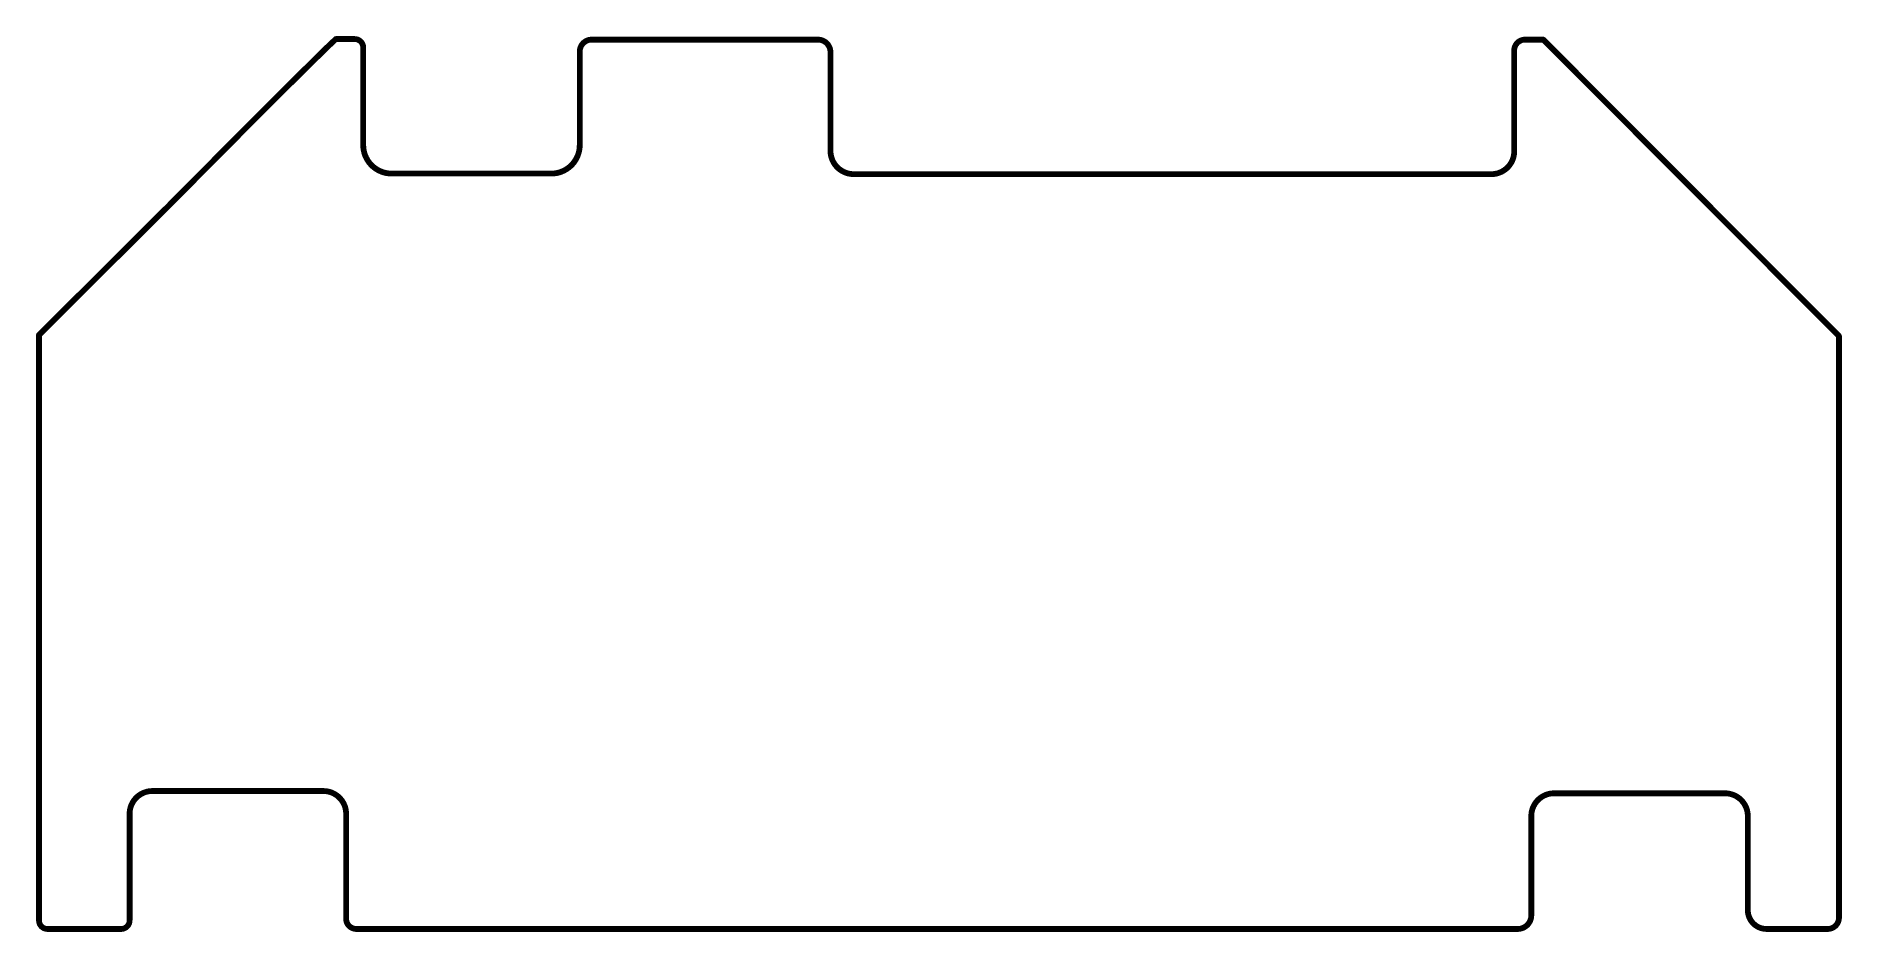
# Model space of a CAD drawing. Header units: millimetres. Extents: x 102.7 to 181.9, y 28.7 to 68.
import ezdxf

# ---------------------------------------------------------------- set-up
doc = ezdxf.new("R2010")
doc.units = ezdxf.units.MM
doc.layers.add('Mechanical25', color=56, linetype='Continuous')

msp = doc.modelspace()

# ---------------------------------------------------------------- linework, layer by layer
at = {"layer": 'Mechanical25', "const_width": 0.254}
for points in [[(113.525, 65.55), (115.425, 67.425)], [(115.425, 67.425), (115.85, 67.825)], [(115.85, 67.825), (116.675, 67.825)], [(117.05, 63.425), (117.05, 67.45)], [(126.55, 65.75), (126.55, 67.275)], [(127.075, 67.8), (134.4, 67.8)], [(134.4, 67.8), (137, 67.8)], [(137.55, 63.425), (137.55, 67.25)], [(167.55, 67), (167.55, 67.325)], [(168.025, 67.8), (168.825, 67.8)], [(168.825, 67.8), (181.8, 54.8)], [(167.55, 63.7), (167.55, 67)], [(126.55, 63.6), (126.55, 65.75)], [(112.05, 64.075), (113.525, 65.55)], [(108.5, 60.5), (112.05, 64.075)], [(117.05, 63.175), (117.05, 63.425)], [(126.55, 63.175), (126.55, 63.6)], [(137.55, 62.925), (137.55, 63.425)], [(167.55, 63.15), (167.55, 63.7)], [(167.55, 62.9), (167.55, 63.15)], [(118.3, 61.925), (125.3, 61.925)], [(138.575, 61.9), (166.55, 61.9)], [(102.825, 54.85), (108.5, 60.5)], [(102.825, 29.35), (102.825, 54.85)], [(181.8, 54.475), (181.8, 54.8)], [(181.8, 30.125), (181.8, 54.475)], [(107.8, 34.85), (108.4, 34.85)], [(108.4, 34.85), (113.35, 34.85)], [(113.3, 34.85), (113.35, 34.85)], [(113.3, 34.85), (115.3, 34.85)], [(169.3, 34.75), (176.8, 34.75)], [(106.8, 33.25), (106.8, 33.85)], [(106.8, 29.175), (106.8, 33.25)], [(116.3, 33.175), (116.3, 33.85)], [(116.3, 29.25), (116.3, 33.175)], [(168.3, 33.125), (168.3, 33.75)], [(177.8, 33.35), (177.8, 33.75)], [(177.8, 29.625), (177.8, 33.35)], [(168.3, 29.4), (168.3, 33.125)], [(181.8, 29.3), (181.8, 30.125)], [(102.825, 29.175), (102.825, 29.35)], [(103.2, 28.8), (106.425, 28.8)], [(116.75, 28.8), (167.7, 28.8)], [(178.625, 28.8), (181.3, 28.8)]]:
    msp.add_lwpolyline(points, dxfattribs=at)
at = {"layer": 'Mechanical25', "const_width": 0.127}
for points in [[(115.361, 67.425, 1), (115.488, 67.425, 1)], [(115.361, 67.425, 1), (115.488, 67.425, 1)], [(115.786, 67.825, 1), (115.913, 67.825, 1)], [(115.786, 67.825, 1), (115.913, 67.825, 1)], [(116.611, 67.825, 1), (116.738, 67.825, 1)], [(116.611, 67.825, 1), (116.738, 67.825, 1)], [(116.986, 67.45, 1), (117.113, 67.45, 1)], [(116.986, 67.45, 1), (117.113, 67.45, 1)], [(126.486, 67.275, 1), (126.613, 67.275, 1)], [(126.486, 67.275, 1), (126.613, 67.275, 1)], [(127.011, 67.8, 1), (127.138, 67.8, 1)], [(127.011, 67.8, 1), (127.138, 67.8, 1)], [(134.336, 67.8, 1), (134.463, 67.8, 1)], [(134.336, 67.8, 1), (134.463, 67.8, 1)], [(136.936, 67.8, 1), (137.063, 67.8, 1)], [(136.936, 67.8, 1), (137.063, 67.8, 1)], [(137.486, 67.25, 1), (137.613, 67.25, 1)], [(137.486, 67.25, 1), (137.613, 67.25, 1)], [(167.486, 67.325, 1), (167.613, 67.325, 1)], [(167.486, 67.325, 1), (167.613, 67.325, 1)], [(167.961, 67.8, 1), (168.088, 67.8, 1)], [(167.961, 67.8, 1), (168.088, 67.8, 1)], [(168.761, 67.8, 1), (168.888, 67.8, 1)], [(168.761, 67.8, 1), (168.888, 67.8, 1)], [(167.486, 67, 1), (167.613, 67, 1)], [(167.486, 67, 1), (167.613, 67, 1)], [(126.486, 65.75, 1), (126.613, 65.75, 1)], [(126.486, 65.75, 1), (126.613, 65.75, 1)], [(113.461, 65.55, 1), (113.588, 65.55, 1)], [(113.461, 65.55, 1), (113.588, 65.55, 1)], [(111.986, 64.075, 1), (112.113, 64.075, 1)], [(111.986, 64.075, 1), (112.113, 64.075, 1)], [(116.986, 63.425, 1), (117.113, 63.425, 1)], [(116.986, 63.425, 1), (117.113, 63.425, 1)], [(126.486, 63.6, 1), (126.613, 63.6, 1)], [(126.486, 63.6, 1), (126.613, 63.6, 1)], [(137.486, 63.425, 1), (137.613, 63.425, 1)], [(137.486, 63.425, 1), (137.613, 63.425, 1)], [(167.486, 63.7, 1), (167.613, 63.7, 1)], [(167.486, 63.7, 1), (167.613, 63.7, 1)], [(116.986, 63.175, 1), (117.113, 63.175, 1)], [(116.986, 63.175, 1), (117.113, 63.175, 1)], [(126.486, 63.175, 1), (126.613, 63.175, 1)], [(126.486, 63.175, 1), (126.613, 63.175, 1)], [(137.486, 62.925, 1), (137.613, 62.925, 1)], [(137.486, 62.925, 1), (137.613, 62.925, 1)], [(167.486, 63.15, 1), (167.613, 63.15, 1)], [(167.486, 63.15, 1), (167.613, 63.15, 1)], [(167.486, 62.9, 1), (167.613, 62.9, 1)], [(167.486, 62.9, 1), (167.613, 62.9, 1)], [(118.236, 61.925, 1), (118.363, 61.925, 1)], [(118.236, 61.925, 1), (118.363, 61.925, 1)], [(125.236, 61.925, 1), (125.363, 61.925, 1)], [(125.236, 61.925, 1), (125.363, 61.925, 1)], [(138.511, 61.9, 1), (138.638, 61.9, 1)], [(138.511, 61.9, 1), (138.638, 61.9, 1)], [(166.486, 61.9, 1), (166.613, 61.9, 1)], [(166.486, 61.9, 1), (166.613, 61.9, 1)], [(108.436, 60.5, 1), (108.563, 60.5, 1)], [(108.436, 60.5, 1), (108.563, 60.5, 1)], [(102.761, 54.85, 1), (102.888, 54.85, 1)], [(102.761, 54.85, 1), (102.888, 54.85, 1)], [(181.736, 54.8, 1), (181.863, 54.8, 1)], [(181.736, 54.8, 1), (181.863, 54.8, 1)], [(181.736, 54.475, 1), (181.863, 54.475, 1)], [(181.736, 54.475, 1), (181.863, 54.475, 1)], [(107.736, 34.85, 1), (107.863, 34.85, 1)], [(107.736, 34.85, 1), (107.863, 34.85, 1)], [(108.336, 34.85, 1), (108.463, 34.85, 1)], [(108.336, 34.85, 1), (108.463, 34.85, 1)], [(113.236, 34.85, 1), (113.363, 34.85, 1)], [(113.236, 34.85, 1), (113.363, 34.85, 1)], [(113.286, 34.85, 1), (113.413, 34.85, 1)], [(113.286, 34.85, 1), (113.413, 34.85, 1)], [(115.236, 34.85, 1), (115.363, 34.85, 1)], [(115.236, 34.85, 1), (115.363, 34.85, 1)], [(169.236, 34.75, 1), (169.363, 34.75, 1)], [(169.236, 34.75, 1), (169.363, 34.75, 1)], [(176.736, 34.75, 1), (176.863, 34.75, 1)], [(176.736, 34.75, 1), (176.863, 34.75, 1)], [(106.736, 33.85, 1), (106.863, 33.85, 1)], [(106.736, 33.85, 1), (106.863, 33.85, 1)], [(106.736, 33.25, 1), (106.863, 33.25, 1)], [(106.736, 33.25, 1), (106.863, 33.25, 1)], [(116.236, 33.85, 1), (116.363, 33.85, 1)], [(116.236, 33.85, 1), (116.363, 33.85, 1)], [(116.236, 33.175, 1), (116.363, 33.175, 1)], [(116.236, 33.175, 1), (116.363, 33.175, 1)], [(168.236, 33.75, 1), (168.363, 33.75, 1)], [(168.236, 33.75, 1), (168.363, 33.75, 1)], [(177.736, 33.75, 1), (177.863, 33.75, 1)], [(177.736, 33.75, 1), (177.863, 33.75, 1)], [(177.736, 33.35, 1), (177.863, 33.35, 1)], [(177.736, 33.35, 1), (177.863, 33.35, 1)], [(168.236, 33.125, 1), (168.363, 33.125, 1)], [(168.236, 33.125, 1), (168.363, 33.125, 1)], [(181.736, 30.125, 1), (181.863, 30.125, 1)], [(181.736, 30.125, 1), (181.863, 30.125, 1)], [(102.761, 29.35, 1), (102.888, 29.35, 1)], [(102.761, 29.35, 1), (102.888, 29.35, 1)], [(116.236, 29.25, 1), (116.363, 29.25, 1)], [(116.236, 29.25, 1), (116.363, 29.25, 1)], [(168.236, 29.4, 1), (168.363, 29.4, 1)], [(168.236, 29.4, 1), (168.363, 29.4, 1)], [(177.736, 29.625, 1), (177.863, 29.625, 1)], [(177.736, 29.625, 1), (177.863, 29.625, 1)], [(181.736, 29.3, 1), (181.863, 29.3, 1)], [(181.736, 29.3, 1), (181.863, 29.3, 1)], [(102.761, 29.175, 1), (102.888, 29.175, 1)], [(102.761, 29.175, 1), (102.888, 29.175, 1)], [(103.136, 28.8, 1), (103.263, 28.8, 1)], [(103.136, 28.8, 1), (103.263, 28.8, 1)], [(106.361, 28.8, 1), (106.488, 28.8, 1)], [(106.361, 28.8, 1), (106.488, 28.8, 1)], [(106.736, 29.175, 1), (106.863, 29.175, 1)], [(106.736, 29.175, 1), (106.863, 29.175, 1)], [(116.686, 28.8, 1), (116.813, 28.8, 1)], [(116.686, 28.8, 1), (116.813, 28.8, 1)], [(167.636, 28.8, 1), (167.763, 28.8, 1)], [(167.636, 28.8, 1), (167.763, 28.8, 1)], [(178.561, 28.8, 1), (178.688, 28.8, 1)], [(178.561, 28.8, 1), (178.688, 28.8, 1)], [(181.236, 28.8, 1), (181.363, 28.8, 1)], [(181.236, 28.8, 1), (181.363, 28.8, 1)]]:
    msp.add_lwpolyline(points, format="xyb", close=True, dxfattribs=at)
at = {"layer": 'Mechanical25', "const_width": 0.254}
for points in [[(116.675, 67.825, -0.414214), (117.05, 67.45)], [(126.55, 67.275, -0.414214), (127.075, 67.8)], [(137, 67.8, -0.414214), (137.55, 67.25)], [(167.55, 67.325, -0.414214), (168.025, 67.8)], [(118.3, 61.925, -0.414214), (117.05, 63.175)], [(126.55, 63.175, -0.414214), (125.3, 61.925)], [(138.575, 61.9, -0.414214), (137.55, 62.925)], [(167.55, 62.9, -0.414214), (166.55, 61.9)], [(106.8, 33.85, -0.414214), (107.8, 34.85)], [(115.3, 34.85, -0.414214), (116.3, 33.85)], [(168.3, 33.75, -0.414214), (169.3, 34.75)], [(176.8, 34.75, -0.414214), (177.8, 33.75)], [(116.75, 28.8, -0.414214), (116.3, 29.25)], [(168.3, 29.4, -0.414214), (167.7, 28.8)], [(178.625, 28.8, -0.414214), (177.8, 29.625)], [(181.8, 29.3, -0.414214), (181.3, 28.8)], [(103.2, 28.8, -0.414214), (102.825, 29.175)], [(106.8, 29.175, -0.414214), (106.425, 28.8)]]:
    msp.add_lwpolyline(points, format="xyb", dxfattribs=at)

doc.saveas('drawing.dxf')
